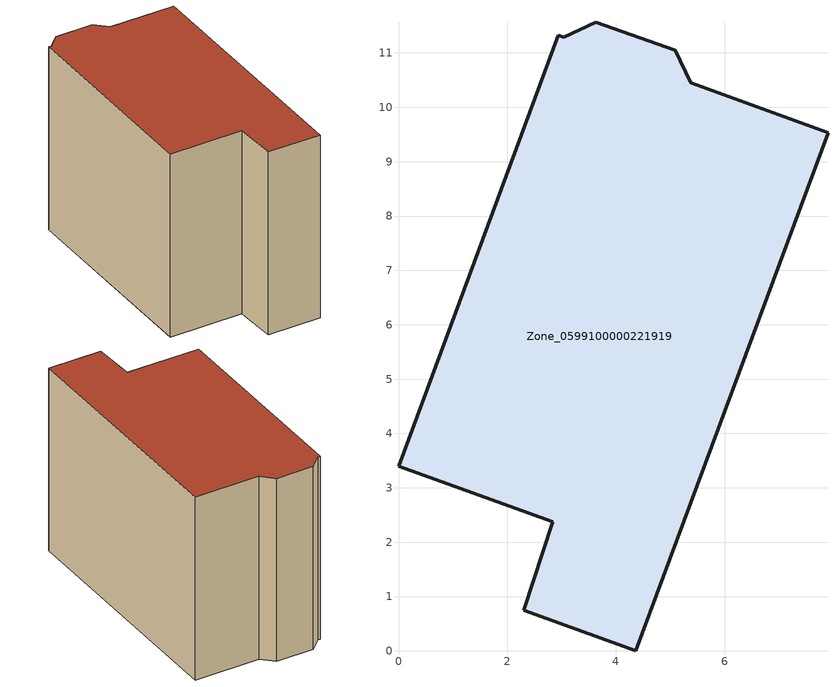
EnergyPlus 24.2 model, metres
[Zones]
Zone_0599100000221919
 floor ground (C_G): 7.9,9.54 4.36,0 2.31,0.74 2.84,2.38 0,3.4 2.94,11.33 3.04,11.29 3.62,11.57 5.09,11.04 5.38,10.45 z0
 wall outside (C_F): 0,3.4 2.84,2.38 2.31,0.74 4.36,0 7.9,9.54 5.38,10.45 5.09,11.04 3.62,11.57 3.04,11.29 2.94,11.33 0,3.4 z0:7.76
 roof outside (C_R): 5.09,11.04 3.62,11.57 3.04,11.29 2.94,11.33 0,3.4 2.84,2.38 2.31,0.74 4.36,0 7.9,9.54 5.38,10.45 z7.76
[BUILDING]
Pand.0599100000221919: North Axis=0; Terrain=City; Loads Convergence Tolerance Value=0.04; Temperature Convergence Tolerance Value=0.4; Solar Distribution=FullExterior; Maximum Number of Warmup Days=25; Minimum Number of Warmup Days=1
[Site:Location]
Rotterdam.The.Hague.AP_ZH_NLD Design_Conditions: Latitude=51.96; Longitude=4.45; Time Zone=1; Elevation=-4.5
[SITE:GROUNDTEMPERATURE:BUILDINGSURFACE]
18, 18, 18, 18, 18, 18, 18, 18, 18, 18, 18, 18
[MATERIAL] Thermal Absorptance=0.9; Solar Absorptance=0.7; Visible Absorptance=0.7
Name | Roughness | Thickness | Conductivity | Density | Specific Heat
G.TI.1946 | MediumSmooth | 0.15 | 1 | 540 | 1210
F.TI.1946 | Rough | 0.3 | 0.857143 | 1920 | 840
R.TI.1946 | MediumRough | 0.2 | 0.1 | 1500 | 1000
[CONSTRUCTION]
C_G: G.TI.1946
C_F: F.TI.1946
C_R: R.TI.1946
[ZONE]
Zone_0599100000221919: Type=1; Multiplier=1; Ceiling Height=Autocalculate; Volume=Autocalculate; Floor Area=autocalculate; Part of Total Floor Area=Yes
[ZONEINFILTRATION:DESIGNFLOWRATE]
Infil_Zone_0599100000221919: Zone or ZoneList or Space or SpaceList=Zone_0599100000221919; Schedule=AlwaysOn; Design Flow Rate Calculation Method=Flow/Area; Flow Rate per Floor Area=0.003; Constant Term Coefficient=1; Temperature Term Coefficient=0; Velocity Term Coefficient=0; Velocity Squared Term Coefficient=0
[HVACTEMPLATE:ZONE:IDEALLOADSAIRSYSTEM]
Zone_0599100000221919: Maximum Heating Supply Air Temperature=50; Minimum Cooling Supply Air Temperature=13; Maximum Heating Supply Air Humidity Ratio=0.0156; Minimum Cooling Supply Air Humidity Ratio=0.0077; Heating Limit=NoLimit; Cooling Limit=NoLimit; Dehumidification Control Type=ConstantSensibleHeatRatio; Cooling Sensible Heat Ratio=0.7; Dehumidification Setpoint=60; Humidification Control Type=None; Humidification Setpoint=30; Outdoor Air Method=None; Outdoor Air Flow Rate per Person=0.00944; Outdoor Air Flow Rate per Zone Floor Area=0; Outdoor Air Flow Rate per Zone=0; Demand Controlled Ventilation Type=None; Outdoor Air Economizer Type=NoEconomizer; Heat Recovery Type=None; Sensible Heat Recovery Effectiveness=0.7; Latent Heat Recovery Effectiveness=0.65
[ZONECONTROL:THERMOSTAT]
ThermostatControl_Zone_0599100000221919: Zone or ZoneList=Zone_0599100000221919; Control Type Schedule=DualSetpointControlType; Control 1=Thermostat_Zone_0599100000221919; Temperature Difference Between Cutout And Setpoint=0
[THERMOSTATSETPOINT:DUALSETPOINT]
Thermostat_Zone_0599100000221919: Heating Setpoint Temperature Schedule=HeatingSetpoint_Zone_0599100000221919; Cooling Setpoint Temperature Schedule=CoolingSetpoint_Zone_0599100000221919
[SCHEDULE:COMPACT]
HeatingSetpoint_Zone_0599100000221919: Through: 12/31, For: AllDays, Until: 24:00, 21
CoolingSetpoint_Zone_0599100000221919: Through: 12/31, For: AllDays, Until: 24:00, 24
DualSetpointControlType: Through: 12/31, For: AllDays, Until: 24:00, 4
AlwaysOn: Through: 12/31, For: AllDays, Until: 24:00, 1
